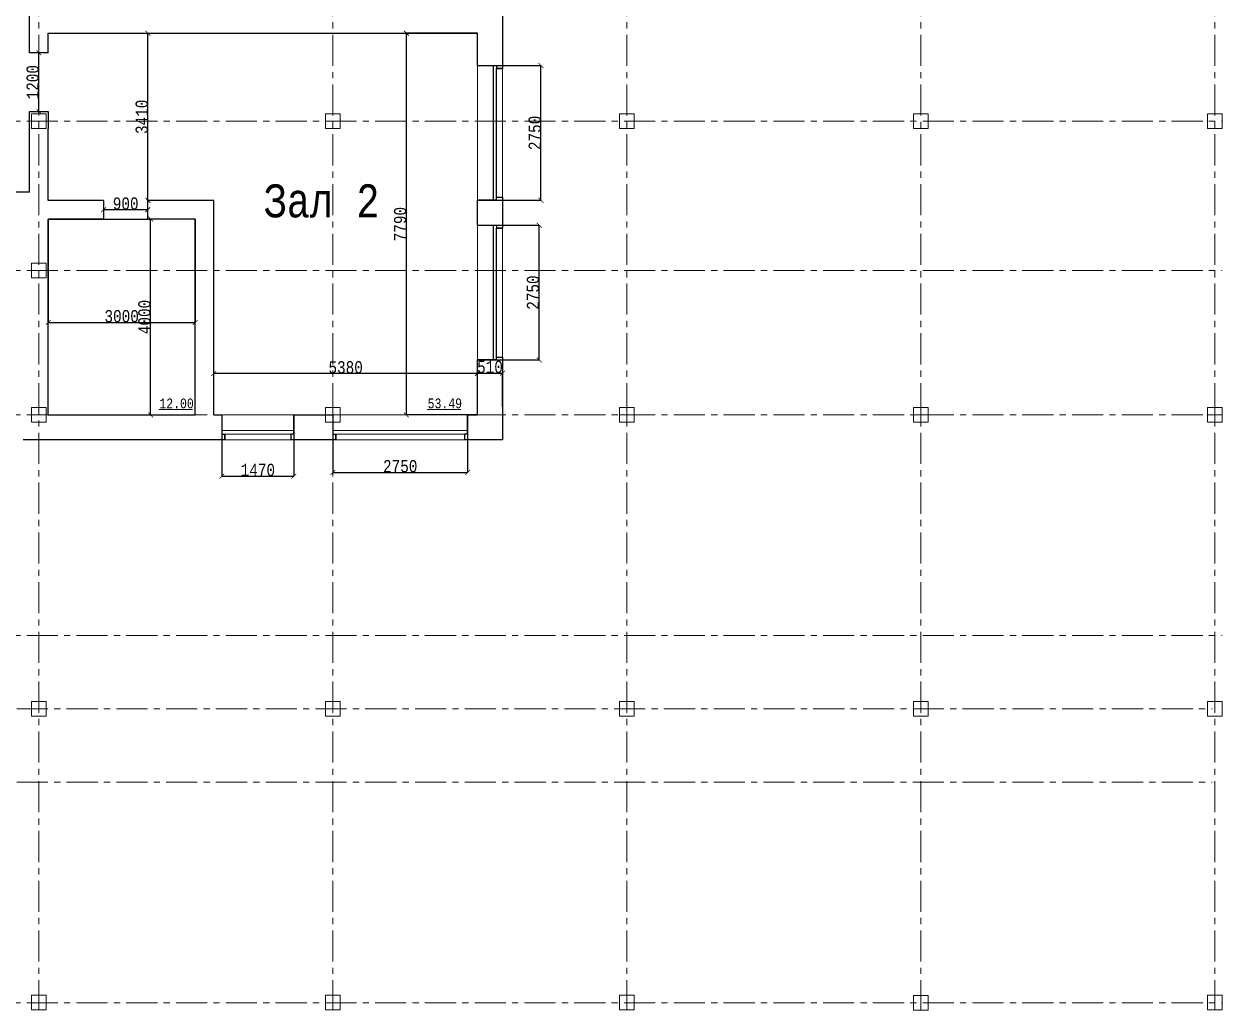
# Model space of a CAD drawing. Header units: millimetres. Extents: x -689206 to 4969298, y -1019800 to 703299.
# Drawn here: x 286918 to 311373, y 538749 to 558883 of the extents above; entities that cross this region are included whole.
import ezdxf

# ---------------------------------------------------------------- set-up
doc = ezdxf.new("R2010")
doc.units = ezdxf.units.MM
doc.linetypes.add('осеваяX2', pattern=[101.6, 63.5, -12.7, 12.7, -12.7])
for name, color, linetype, lineweight in [('несущие', 7, 'Continuous', 30), ('ОКНА', 250, 'Continuous', 20), ('РАЗМЕРЫ', 7, 'Continuous', 9), ('стены', 7, 'Continuous', 20)]:
    doc.layers.add(name, color=color, linetype=linetype, lineweight=lineweight)
doc.styles.add('Аннотативный', font='isocteur.ttf', dxfattribs={"width": 0.7, "height": 250})
doc.dimstyles.new('Аннотативный', dxfattribs={"dimscale": 0, "dimtxt": 250, "dimasz": 100, "dimexe": 1.25, "dimexo": 0.625, "dimtad": 1, "dimdec": 0, "dimtxsty": 'Аннотативный', "dimblk": 'ARCHTICK', "dimcen": 2.5, "dimadec": 0, "dimazin": 0, "dimtfac": 1, "dimtdec": 0, "dimtmove": 0, "dimatfit": 3, "dimfxl": 1, "dimarcsym": 0})

# ---------------------------------------------------------------- blocks, each defined once
blk = doc.blocks.new('_ArchTick')
at = {"color": 0, "linetype": 'ByBlock', "const_width": 0.15}
blk.add_lwpolyline([(-0.5, -0.5), (0.5, 0.5)], dxfattribs=at)
blk = doc.blocks.new('*D526')
at = {"layer": 'Defpoints', "color": 0, "lineweight": 20, "transparency": 16777216}
for p in [(296685, 551752), (296175, 551615), (296685, 551074)]:
    blk.add_point(p, dxfattribs=at)
at = {"layer": 'стены', "color": 0, "lineweight": -2, "transparency": 16777216}
for p, q in [((296175, 551616), (296175, 551753)), ((296175, 551752), (296685, 551752)), ((296685, 551075), (296685, 551753))]:
    blk.add_line(p, q, dxfattribs=at)
at = {"layer": 'стены', "color": 0, "lineweight": -2, "transparency": 16777216, "xscale": 100, "yscale": 100, "zscale": 100, "rotation": 180}
blk.add_blockref('_ArchTick', (296175, 551752), dxfattribs=at)
at = {"layer": 'стены', "color": 0, "lineweight": -2, "transparency": 16777216, "xscale": 100, "yscale": 100, "zscale": 100}
blk.add_blockref('_ArchTick', (296685, 551752), dxfattribs=at)
at = {"layer": 'стены', "color": 0, "lineweight": 13, "transparency": 16777216, "insert": (296430, 551878), "char_height": 250, "attachment_point": 5, "style": 'Аннотативный'}
blk.add_mtext('510', dxfattribs=at)
blk = doc.blocks.new('*D574')
at = {"layer": 'Defpoints', "color": 0, "lineweight": 20, "transparency": 16777216}
for p in [(287412, 554899), (290412, 554899), (290412, 552789)]:
    blk.add_point(p, dxfattribs=at)
at = {"layer": 'РАЗМЕРЫ', "color": 0, "lineweight": -2, "transparency": 16777216}
for p, q in [((287412, 554898), (287412, 552787)), ((290412, 554898), (290412, 552787)), ((287412, 552789), (290412, 552789))]:
    blk.add_line(p, q, dxfattribs=at)
at = {"layer": 'РАЗМЕРЫ', "color": 0, "lineweight": -2, "transparency": 16777216, "xscale": 100, "yscale": 100, "zscale": 100, "rotation": 180}
blk.add_blockref('_ArchTick', (287412, 552789), dxfattribs=at)
at = {"layer": 'РАЗМЕРЫ', "color": 0, "lineweight": -2, "transparency": 16777216, "xscale": 100, "yscale": 100, "zscale": 100}
blk.add_blockref('_ArchTick', (290412, 552789), dxfattribs=at)
at = {"layer": 'РАЗМЕРЫ', "color": 0, "lineweight": 13, "transparency": 16777216, "insert": (288912, 552914), "char_height": 250, "attachment_point": 5, "style": 'Аннотативный'}
blk.add_mtext('3000', dxfattribs=at)
blk = doc.blocks.new('*D575')
at = {"layer": 'Defpoints', "color": 0, "lineweight": 20, "transparency": 16777216}
for p in [(287412, 554899), (289503, 554899), (287412, 550899)]:
    blk.add_point(p, dxfattribs=at)
at = {"layer": 'РАЗМЕРЫ', "color": 0, "lineweight": -2, "transparency": 16777216}
for p, q in [((287413, 554899), (289505, 554899)), ((289503, 550899), (289503, 554899)), ((287413, 550899), (289505, 550899))]:
    blk.add_line(p, q, dxfattribs=at)
at = {"layer": 'РАЗМЕРЫ', "color": 0, "lineweight": -2, "transparency": 16777216, "xscale": 100, "yscale": 100, "zscale": 100}
for p, rotation in [((289503, 554899), 90), ((289503, 550899), 270)]:
    blk.add_blockref('_ArchTick', p, dxfattribs=dict(at, rotation=rotation))
at = {"layer": 'РАЗМЕРЫ', "color": 0, "lineweight": 13, "transparency": 16777216, "insert": (289378, 552899), "char_height": 250, "attachment_point": 5, "rotation": 90, "style": 'Аннотативный'}
blk.add_mtext('4000', dxfattribs=at)
blk = doc.blocks.new('*D576')
at = {"layer": 'Defpoints', "color": 0, "lineweight": 20, "transparency": 16777216}
for p in [(290792, 551744), (290792, 550899), (296175, 550899)]:
    blk.add_point(p, dxfattribs=at)
at = {"layer": 'РАЗМЕРЫ', "color": 0, "lineweight": -2, "transparency": 16777216}
for p, q in [((290792, 550899), (290792, 551746)), ((296175, 551744), (290792, 551744)), ((296175, 550899), (296175, 551746))]:
    blk.add_line(p, q, dxfattribs=at)
at = {"layer": 'РАЗМЕРЫ', "color": 0, "lineweight": -2, "transparency": 16777216, "xscale": 100, "yscale": 100, "zscale": 100, "rotation": 180}
blk.add_blockref('_ArchTick', (290792, 551744), dxfattribs=at)
at = {"layer": 'РАЗМЕРЫ', "color": 0, "lineweight": -2, "transparency": 16777216, "xscale": 100, "yscale": 100, "zscale": 100}
blk.add_blockref('_ArchTick', (296175, 551744), dxfattribs=at)
at = {"layer": 'РАЗМЕРЫ', "color": 0, "lineweight": 13, "transparency": 16777216, "insert": (293484, 551870), "char_height": 250, "attachment_point": 5, "style": 'Аннотативный'}
blk.add_mtext('5380', dxfattribs=at)
blk = doc.blocks.new('*D577')
at = {"layer": 'Defpoints', "color": 0, "lineweight": 20, "transparency": 16777216}
for p in [(294724, 558693), (296175, 558693), (296175, 550899)]:
    blk.add_point(p, dxfattribs=at)
at = {"layer": 'РАЗМЕРЫ', "color": 0, "lineweight": -2, "transparency": 16777216}
for p, q in [((296174, 558693), (294722, 558693)), ((294724, 550899), (294724, 558693)), ((296174, 550899), (294722, 550899))]:
    blk.add_line(p, q, dxfattribs=at)
at = {"layer": 'РАЗМЕРЫ', "color": 0, "lineweight": -2, "transparency": 16777216, "xscale": 100, "yscale": 100, "zscale": 100}
for p, rotation in [((294724, 558693), 90), ((294724, 550899), 270)]:
    blk.add_blockref('_ArchTick', p, dxfattribs=dict(at, rotation=rotation))
at = {"layer": 'РАЗМЕРЫ', "color": 0, "lineweight": 13, "transparency": 16777216, "insert": (294598, 554796), "char_height": 250, "attachment_point": 5, "rotation": 90, "style": 'Аннотативный'}
blk.add_mtext('7790', dxfattribs=at)
blk = doc.blocks.new('*D578')
at = {"layer": 'Defpoints', "color": 0, "lineweight": 20, "transparency": 16777216}
for p in [(289448, 558693), (289448, 558693), (289448, 555279)]:
    blk.add_point(p, dxfattribs=at)
at = {"layer": 'РАЗМЕРЫ', "color": 0, "lineweight": -2, "transparency": 16777216}
for p, q in [((289448, 555279), (289448, 558693)), ((289449, 558693), (289450, 558693)), ((289449, 555279), (289450, 555279))]:
    blk.add_line(p, q, dxfattribs=at)
at = {"layer": 'РАЗМЕРЫ', "color": 0, "lineweight": -2, "transparency": 16777216, "xscale": 100, "yscale": 100, "zscale": 100}
for p, rotation in [((289448, 558693), 90), ((289448, 555279), 270)]:
    blk.add_blockref('_ArchTick', p, dxfattribs=dict(at, rotation=rotation))
at = {"layer": 'РАЗМЕРЫ', "color": 0, "lineweight": 13, "transparency": 16777216, "insert": (289323, 556986), "char_height": 250, "attachment_point": 5, "rotation": 90, "style": 'Аннотативный'}
blk.add_mtext('3410', dxfattribs=at)
blk = doc.blocks.new('*D644')
at = {"layer": 'Defpoints', "color": 0, "linetype": 'ByBlock', "lineweight": 20, "transparency": 16777216}
for p in [(290957, 550899), (292427, 550899), (292427, 549650)]:
    blk.add_point(p, dxfattribs=at)
at = {"layer": 'РАЗМЕРЫ', "color": 0, "linetype": 'ByBlock', "lineweight": -2, "transparency": 16777216}
for p, q in [((290957, 550898), (290957, 549648)), ((292427, 550898), (292427, 549648)), ((290957, 549650), (292427, 549650))]:
    blk.add_line(p, q, dxfattribs=at)
at = {"layer": 'РАЗМЕРЫ', "color": 0, "linetype": 'ByBlock', "lineweight": -2, "transparency": 16777216, "xscale": 100, "yscale": 100, "zscale": 100, "rotation": 180}
blk.add_blockref('_ArchTick', (290957, 549650), dxfattribs=at)
at = {"layer": 'РАЗМЕРЫ', "color": 0, "linetype": 'ByBlock', "lineweight": -2, "transparency": 16777216, "xscale": 100, "yscale": 100, "zscale": 100}
blk.add_blockref('_ArchTick', (292427, 549650), dxfattribs=at)
at = {"layer": 'РАЗМЕРЫ', "color": 0, "linetype": 'ByBlock', "lineweight": 13, "transparency": 16777216, "insert": (291692, 549775), "char_height": 250, "attachment_point": 5, "style": 'Аннотативный'}
blk.add_mtext('1470', dxfattribs=at)
blk = doc.blocks.new('*D645')
at = {"layer": 'Defpoints', "color": 0, "linetype": 'ByBlock', "lineweight": 20, "transparency": 16777216}
for p in [(293223, 550901), (295973, 550901), (295973, 549725)]:
    blk.add_point(p, dxfattribs=at)
at = {"layer": 'РАЗМЕРЫ', "color": 0, "linetype": 'ByBlock', "lineweight": -2, "transparency": 16777216}
for p, q in [((293223, 550900), (293223, 549724)), ((295973, 550900), (295973, 549724)), ((293223, 549725), (295973, 549725))]:
    blk.add_line(p, q, dxfattribs=at)
at = {"layer": 'РАЗМЕРЫ', "color": 0, "linetype": 'ByBlock', "lineweight": -2, "transparency": 16777216, "xscale": 100, "yscale": 100, "zscale": 100, "rotation": 180}
blk.add_blockref('_ArchTick', (293223, 549725), dxfattribs=at)
at = {"layer": 'РАЗМЕРЫ', "color": 0, "linetype": 'ByBlock', "lineweight": -2, "transparency": 16777216, "xscale": 100, "yscale": 100, "zscale": 100}
blk.add_blockref('_ArchTick', (295973, 549725), dxfattribs=at)
at = {"layer": 'РАЗМЕРЫ', "color": 0, "linetype": 'ByBlock', "lineweight": 13, "transparency": 16777216, "insert": (294598, 549851), "char_height": 250, "attachment_point": 5, "style": 'Аннотативный'}
blk.add_mtext('2750', dxfattribs=at)
blk = doc.blocks.new('*D646')
at = {"layer": 'Defpoints', "color": 0, "linetype": 'ByBlock', "lineweight": 20, "transparency": 16777216}
for p in [(296175, 554772), (297435, 554772), (296175, 552022)]:
    blk.add_point(p, dxfattribs=at)
at = {"layer": 'РАЗМЕРЫ', "color": 0, "linetype": 'ByBlock', "lineweight": -2, "transparency": 16777216}
for p, q in [((296176, 554772), (297436, 554772)), ((297435, 552022), (297435, 554772)), ((296176, 552022), (297436, 552022))]:
    blk.add_line(p, q, dxfattribs=at)
at = {"layer": 'РАЗМЕРЫ', "color": 0, "linetype": 'ByBlock', "lineweight": -2, "transparency": 16777216, "xscale": 100, "yscale": 100, "zscale": 100}
for p, rotation in [((297435, 554772), 90), ((297435, 552022), 270)]:
    blk.add_blockref('_ArchTick', p, dxfattribs=dict(at, rotation=rotation))
at = {"layer": 'РАЗМЕРЫ', "color": 0, "linetype": 'ByBlock', "lineweight": 13, "transparency": 16777216, "insert": (297309, 553397), "char_height": 250, "attachment_point": 5, "rotation": 90, "style": 'Аннотативный'}
blk.add_mtext('2750', dxfattribs=at)
blk = doc.blocks.new('*D647')
at = {"layer": 'Defpoints', "color": 0, "linetype": 'ByBlock', "lineweight": 20, "transparency": 16777216}
for p in [(296175, 558033), (297471, 558033), (296175, 555283)]:
    blk.add_point(p, dxfattribs=at)
at = {"layer": 'РАЗМЕРЫ', "color": 0, "linetype": 'ByBlock', "lineweight": -2, "transparency": 16777216}
for p, q in [((296176, 558033), (297472, 558033)), ((297471, 555283), (297471, 558033)), ((296176, 555283), (297472, 555283))]:
    blk.add_line(p, q, dxfattribs=at)
at = {"layer": 'РАЗМЕРЫ', "color": 0, "linetype": 'ByBlock', "lineweight": -2, "transparency": 16777216, "xscale": 100, "yscale": 100, "zscale": 100}
for p, rotation in [((297471, 558033), 90), ((297471, 555283), 270)]:
    blk.add_blockref('_ArchTick', p, dxfattribs=dict(at, rotation=rotation))
at = {"layer": 'РАЗМЕРЫ', "color": 0, "linetype": 'ByBlock', "lineweight": 13, "transparency": 16777216, "insert": (297345, 556658), "char_height": 250, "attachment_point": 5, "rotation": 90, "style": 'Аннотативный'}
blk.add_mtext('2750', dxfattribs=at)
blk = doc.blocks.new('*D648')
at = {"layer": 'Defpoints', "color": 0, "linetype": 'ByBlock', "lineweight": 20, "transparency": 16777216}
for p in [(288544, 555089), (288544, 555089), (289444, 555089)]:
    blk.add_point(p, dxfattribs=at)
at = {"layer": 'РАЗМЕРЫ', "color": 0, "linetype": 'ByBlock', "lineweight": -2, "transparency": 16777216}
for p, q in [((288544, 555089), (288544, 555090)), ((289444, 555089), (288544, 555089)), ((289444, 555089), (289444, 555090))]:
    blk.add_line(p, q, dxfattribs=at)
at = {"layer": 'РАЗМЕРЫ', "color": 0, "linetype": 'ByBlock', "lineweight": -2, "transparency": 16777216, "xscale": 100, "yscale": 100, "zscale": 100, "rotation": 180}
blk.add_blockref('_ArchTick', (288544, 555089), dxfattribs=at)
at = {"layer": 'РАЗМЕРЫ', "color": 0, "linetype": 'ByBlock', "lineweight": -2, "transparency": 16777216, "xscale": 100, "yscale": 100, "zscale": 100}
blk.add_blockref('_ArchTick', (289444, 555089), dxfattribs=at)
at = {"layer": 'РАЗМЕРЫ', "color": 0, "linetype": 'ByBlock', "lineweight": 13, "transparency": 16777216, "insert": (288994, 555214), "char_height": 250, "attachment_point": 5, "style": 'Аннотативный'}
blk.add_mtext('900', dxfattribs=at)
blk = doc.blocks.new('*D649')
at = {"layer": 'Defpoints', "color": 0, "linetype": 'ByBlock', "lineweight": 20, "transparency": 16777216}
for p in [(287222, 558293), (287223, 558293), (287223, 557092)]:
    blk.add_point(p, dxfattribs=at)
at = {"layer": 'РАЗМЕРЫ', "color": 0, "linetype": 'ByBlock', "lineweight": -2, "transparency": 16777216}
for p, q in [((287223, 558293), (287224, 558293)), ((287223, 557092), (287223, 558293)), ((287223, 557092), (287224, 557092))]:
    blk.add_line(p, q, dxfattribs=at)
at = {"layer": 'РАЗМЕРЫ', "color": 0, "linetype": 'ByBlock', "lineweight": -2, "transparency": 16777216, "xscale": 100, "yscale": 100, "zscale": 100}
for p, rotation in [((287223, 558293), 90), ((287223, 557092), 270)]:
    blk.add_blockref('_ArchTick', p, dxfattribs=dict(at, rotation=rotation))
at = {"layer": 'РАЗМЕРЫ', "color": 0, "linetype": 'ByBlock', "lineweight": 13, "transparency": 16777216, "insert": (287097, 557693), "char_height": 250, "attachment_point": 5, "rotation": 90, "style": 'Аннотативный'}
blk.add_mtext('1200', dxfattribs=at)

msp = doc.modelspace()

# ---------------------------------------------------------------- linework, layer by layer
at = {"layer": 'несущие', "color": 0}
for p, q in [((287412.1, 558292.8), (287032.1, 558292.8)), ((287032.2, 556743.1), (287032.2, 557092.5)), ((287032.2, 557092.5), (287412.1, 557092.5)), ((287412.1, 557092.5), (287412.1, 556750.5)), ((287032.2, 555543.1), (287032.2, 556743.1)), ((287412.1, 555543.1), (287412.1, 556750.5)), ((288544, 555278.5), (288544, 554898.5)), ((289444, 554898.5), (289444, 555278.5)), ((288206.1, 554898.5), (288544, 554898.5))]:
    msp.add_line(p, q, dxfattribs=at)
at = {"layer": 'несущие', "color": 18, "linetype": 'ByBlock', "lineweight": 30, "true_color": 0x000000}
msp.add_line((292426.9, 550508.5), (292426.9, 550898.5), dxfattribs=at)
at = {"layer": 'ОКНА', "lineweight": 25}
for p, q in [((296495, 558032.7), (296495, 555282.7)), ((296565, 555342.7), (296565, 557972.7)), ((296495, 554772.2), (296495, 552022.2)), ((296565, 552082.2), (296565, 554712.2))]:
    msp.add_line(p, q, dxfattribs=at)
at = {"layer": 'ОКНА'}
for p, q in [((290956.9, 550578.5), (292426.9, 550578.5)), ((291016.9, 550508.5), (292366.9, 550508.5)), ((293222.7, 550578.5), (295972.7, 550578.5)), ((293282.7, 550508.5), (295912.7, 550508.5))]:
    msp.add_line(p, q, dxfattribs=at)
at = {"layer": 'ОКНА', "color": 18, "lineweight": 30, "true_color": 0x000000}
for p, q in [((290956.9, 550508.5), (291016.9, 550508.5)), ((291016.9, 550388.5), (291016.9, 550508.5)), ((292426.9, 550508.5), (292366.9, 550508.5)), ((292366.9, 550508.5), (292366.9, 550388.5))]:
    msp.add_line(p, q, dxfattribs=at)
at = {"layer": 'ОКНА', "color": 7, "lineweight": 30, "true_color": 0xffffff}
msp.add_line((291016.9, 550508.5), (291016.9, 550388.5), dxfattribs=at)
at = {"layer": 'РАЗМЕРЫ'}
for p, q in [((296175, 555282.7), (296175, 558032.7)), ((296685, 555342.7), (296685, 557972.7)), ((296175, 552022.2), (296175, 554772.2)), ((296685, 552082.2), (296685, 554712.2)), ((287412.2, 550898.5), (290412.2, 550898.5)), ((290956.9, 550898.5), (292426.9, 550898.5)), ((293222.7, 550900.5), (295972.7, 550900.5)), ((291016.9, 550388.5), (292426.9, 550388.5)), ((293282.7, 550388.5), (295912.7, 550388.5))]:
    msp.add_line(p, q, dxfattribs=at)
at = {"layer": 'РАЗМЕРЫ', "lineweight": 30}
for p, q in [((296565, 558032.7), (296565, 557972.7)), ((296565, 557972.7), (296685, 557972.7)), ((296685, 557972.7), (296565, 557972.7)), ((287032.2, 555445.4), (286351.3, 555445.4)), ((288544, 555278.5), (287412.1, 555278.5)), ((290792.2, 555278.5), (289444, 555278.5)), ((290792.2, 554898.5), (290792.2, 555278.5)), ((296565, 555282.7), (296565, 555342.7)), ((296565, 555342.7), (296685, 555342.7)), ((288544, 554898.5), (287412.1, 554898.5)), ((290412.2, 554898.5), (289444, 554898.5)), ((290412.2, 550898.5), (290412.2, 554898.5)), ((290792.2, 550898.5), (290792.2, 554898.5)), ((296565, 554772.2), (296565, 554712.2)), ((296565, 554712.2), (296685, 554712.2)), ((296685, 554712.2), (296565, 554712.2)), ((296565, 552022.2), (296565, 552082.2)), ((296565, 552082.2), (296685, 552082.2)), ((293222.7, 550508.5), (293282.7, 550508.5)), ((293282.7, 550508.5), (293282.7, 550388.5)), ((293282.7, 550388.5), (293282.7, 550508.5)), ((295972.7, 550508.5), (295912.7, 550508.5)), ((295912.7, 550508.5), (295912.7, 550388.5))]:
    msp.add_line(p, q, dxfattribs=at)
at = {"layer": 'РАЗМЕРЫ', "color": 114, "true_color": 0x139b48}
for p, q in [((289670.5, 551011.1), (290359.7, 551011.1)), ((295146.2, 551011.1), (295835.4, 551011.1))]:
    msp.add_line(p, q, dxfattribs=at)
at = {"layer": 'стены', "color": 1, "linetype": 'осеваяX2', "lineweight": 15, "ltscale": 10}
for p, q in [((287222.7, 583046), (287222.7, 538750.5)), ((293222.7, 583046), (293222.7, 538750.5)), ((299222.7, 583046), (299222.7, 538750.5)), ((305222.7, 583046), (305222.7, 538748.5)), ((311222.7, 583046), (311222.7, 538750.5)), ((239222.7, 556900.5), (311372.7, 556900.5)), ((239222.7, 553848.5), (311372.7, 553848.5)), ((239222.7, 550900.5), (311372.7, 550900.5)), ((239222.7, 546398.5), (311372.7, 546398.5)), ((239020.4, 544898.5), (311170.4, 544898.5)), ((239020.4, 543398.5), (311170.4, 543398.5)), ((239222.7, 538898.5), (311372.7, 538898.5))]:
    msp.add_line(p, q, dxfattribs=at)
at = {"layer": 'стены', "lineweight": 30}
for p, q in [((287032.1, 558292.8), (287032.1, 565392.5)), ((296685, 559202.6), (296685, 557972.7)), ((287412.1, 558692.6), (296175, 558692.6)), ((287412.1, 558292.8), (287412.1, 558692.6)), ((296175, 558032.7), (296175, 558692.6)), ((296175, 558032.7), (296565, 558032.7)), ((287032.2, 555445.4), (287032.2, 555543.1)), ((287412.1, 555278.5), (287412.1, 555543.1)), ((296175, 554772.2), (296175, 555282.7)), ((296565, 555282.7), (296175, 555282.7)), ((296685, 555342.7), (296685, 554712.2)), ((287412.1, 550900.5), (287412.1, 554898.5)), ((296175, 554772.2), (296565, 554772.2)), ((296175, 550900.5), (296175, 552022.2)), ((296565, 552022.2), (296175, 552022.2)), ((296685, 552082.2), (296685, 550388.5)), ((287412.2, 550898.5), (290338.4, 550898.5)), ((290338.4, 550898.5), (290412.2, 550898.5)), ((290792.2, 550898.5), (290956.9, 550898.5)), ((292426.9, 550898.5), (293222.7, 550898.5)), ((295972.7, 550898.5), (296175, 550898.5)), ((290278.4, 550388.5), (286902.2, 550388.5)), ((291016.9, 550388.5), (290278.4, 550388.5)), ((293282.7, 550388.5), (292366.9, 550388.5)), ((296685, 550388.5), (295912.7, 550388.5))]:
    msp.add_line(p, q, dxfattribs=at)
at = {"layer": 'стены'}
for p, q in [((299222.7, 550750.5), (299222.7, 551050.5)), ((305222.7, 550748.5), (305222.7, 551048.5)), ((311222.7, 550750.5), (311222.7, 551050.5)), ((293072.7, 550900.5), (293222.7, 550900.5)), ((293222.7, 550750.5), (293222.7, 550900.5)), ((299072.7, 550900.5), (299372.7, 550900.5)), ((305072.7, 550898.5), (305372.7, 550898.5)), ((311072.7, 550900.5), (311372.7, 550900.5))]:
    msp.add_line(p, q, dxfattribs=at)
at = {"layer": 'стены', "color": 18, "lineweight": 30, "true_color": 0x000000}
for p, q in [((290956.9, 550898.5), (290956.9, 550508.5)), ((293222.7, 550898.5), (293222.7, 550508.5)), ((295972.7, 550508.5), (295972.7, 550898.5))]:
    msp.add_line(p, q, dxfattribs=at)
at = {"layer": 'стены', "color": 240, "true_color": 0xed1f24}
for points in [[(287072.7, 557050.5), (287372.7, 557050.5), (287372.7, 556750.5), (287072.7, 556750.5)], [(293072.7, 557050.5), (293372.7, 557050.5), (293372.7, 556750.5), (293072.7, 556750.5)], [(299072.7, 557050.5), (299372.7, 557050.5), (299372.7, 556750.5), (299072.7, 556750.5)], [(305072.7, 557050.5), (305372.7, 557050.5), (305372.7, 556750.5), (305072.7, 556750.5)], [(311072.7, 557050.5), (311372.7, 557050.5), (311372.7, 556750.5), (311072.7, 556750.5)], [(287072.7, 553998.5), (287372.7, 553998.5), (287372.7, 553698.5), (287072.7, 553698.5)], [(287072.7, 551050.5), (287372.7, 551050.5), (287372.7, 550750.5), (287072.7, 550750.5)], [(293072.7, 551050.5), (293372.7, 551050.5), (293372.7, 550750.5), (293072.7, 550750.5)], [(299072.7, 551050.5), (299372.7, 551050.5), (299372.7, 550750.5), (299072.7, 550750.5)], [(305072.7, 551048.5), (305372.7, 551048.5), (305372.7, 550748.5), (305072.7, 550748.5)], [(311072.7, 551050.5), (311372.7, 551050.5), (311372.7, 550750.5), (311072.7, 550750.5)], [(287072.7, 545050.5), (287372.7, 545050.5), (287372.7, 544750.5), (287072.7, 544750.5)], [(293072.7, 545050.5), (293372.7, 545050.5), (293372.7, 544750.5), (293072.7, 544750.5)], [(299072.7, 545050.5), (299372.7, 545050.5), (299372.7, 544750.5), (299072.7, 544750.5)], [(305072.7, 545048.5), (305372.7, 545048.5), (305372.7, 544748.5), (305072.7, 544748.5)], [(311072.7, 545050.5), (311372.7, 545050.5), (311372.7, 544750.5), (311072.7, 544750.5)], [(287072.7, 539050.5), (287372.7, 539050.5), (287372.7, 538750.5), (287072.7, 538750.5)], [(293072.7, 539050.5), (293372.7, 539050.5), (293372.7, 538750.5), (293072.7, 538750.5)], [(299072.7, 539050.5), (299372.7, 539050.5), (299372.7, 538750.5), (299072.7, 538750.5)], [(305072.7, 539048.5), (305372.7, 539048.5), (305372.7, 538748.5), (305072.7, 538748.5)], [(311072.7, 539050.5), (311372.7, 539050.5), (311372.7, 538750.5), (311072.7, 538750.5)]]:
    msp.add_lwpolyline(points, close=True, dxfattribs=at)

# ---------------------------------------------------------------- texts
at = {"insert": (291809.7, 555607.7), "char_height": 674.23, "width": 3116.053, "attachment_point": 1, "style": 'Аннотативный'}
msp.add_mtext('Зал 2', dxfattribs=at)
at = {"layer": 'РАЗМЕРЫ', "color": 114, "true_color": 0x139b48, "char_height": 200, "width": 656.117, "attachment_point": 1, "style": 'Аннотативный'}
for s, insert in [('12.00', (289682.2, 551235.1)), ('53.49', (295157.9, 551235.1))]:
    msp.add_mtext(s, dxfattribs=dict(at, insert=insert))

# ---------------------------------------------------------------- dimensions: what is measured, and where the dimension line sits
at = {"layer": 'РАЗМЕРЫ', "lineweight": 13}
for base, p1, p2, text, picture, middle in [((289448.3, 558692.6), (289448.3, 555278.5), (289448.3, 558692.6), '3410', '*D578', (289322.7, 556985.5)), ((294723.7, 558692.6), (296175, 550898.5), (296175, 558692.6), '7790', '*D577', (294598.1, 554795.5))]:
    dim = msp.add_linear_dim(base=base, p1=p1, p2=p2, angle=90, text=text, dimstyle='Аннотативный', dxfattribs=at)
    dim.commit()
    dim.dimension.update_dxf_attribs({"geometry": picture, "text_midpoint": middle})
at = {"layer": 'РАЗМЕРЫ', "color": 18, "linetype": 'ByBlock', "lineweight": 13, "true_color": 0x000000}
for base, p1, p2, picture, middle in [((287222.7, 558292.8), (287222.7, 557092.5), (287222.1, 558292.8), '*D649', (287097.1, 557692.6)), ((297470.5, 558032.7), (296175, 555282.7), (296175, 558032.7), '*D647', (297344.9, 556657.7)), ((297434.8, 554772.2), (296175, 552022.2), (296175, 554772.2), '*D646', (297309.1, 553397.2))]:
    dim = msp.add_linear_dim(base=base, p1=p1, p2=p2, angle=90, dimstyle='Аннотативный', dxfattribs=at)
    dim.commit()
    dim.dimension.update_dxf_attribs({"geometry": picture, "text_midpoint": middle})
for base, p1, p2, picture, middle in [((288544, 555088.5), (289444, 555088.5), (288544, 555088.5), '*D648', (288994, 555214.1)), ((292426.9, 549649.7), (290956.9, 550898.5), (292426.9, 550898.5), '*D644', (291691.9, 549775.3)), ((295972.7, 549725.1), (293222.7, 550900.5), (295972.7, 550900.5), '*D645', (294597.7, 549850.7))]:
    dim = msp.add_linear_dim(base=base, p1=p1, p2=p2, dimstyle='Аннотативный', dxfattribs=at)
    dim.commit()
    dim.dimension.update_dxf_attribs({"geometry": picture, "text_midpoint": middle})
at = {"layer": 'РАЗМЕРЫ', "lineweight": 13}
dim = msp.add_linear_dim(base=(290412.2, 552788.6), p1=(287412.1, 554898.5), p2=(290412.2, 554898.5), dimstyle='Аннотативный', dxfattribs=at)
dim.commit()
dim.dimension.update_dxf_attribs({"geometry": '*D574', "text_midpoint": (288912.1, 552914.2)})
dim = msp.add_linear_dim(base=(289503.3, 554898.5), p1=(287412.2, 550898.5), p2=(287412.1, 554898.5), angle=90, dimstyle='Аннотативный', dxfattribs=at)
dim.commit()
dim.dimension.update_dxf_attribs({"geometry": '*D575', "text_midpoint": (289377.7, 552898.5)})
dim = msp.add_linear_dim(base=(290792.2, 551744.3), p1=(296175, 550898.5), p2=(290792.2, 550898.5), text='5380', dimstyle='Аннотативный', dxfattribs=at)
dim.commit()
dim.dimension.update_dxf_attribs({"geometry": '*D576', "text_midpoint": (293483.6, 551869.9)})
at = {"layer": 'стены', "lineweight": 13}
dim = msp.add_linear_dim(base=(296685, 551752.1), p1=(296175, 551615.2), p2=(296685, 551074.5), dimstyle='Аннотативный', dxfattribs=at)
dim.commit()
dim.dimension.update_dxf_attribs({"geometry": '*D526', "text_midpoint": (296430, 551877.7)})

doc.saveas('drawing.dxf')
